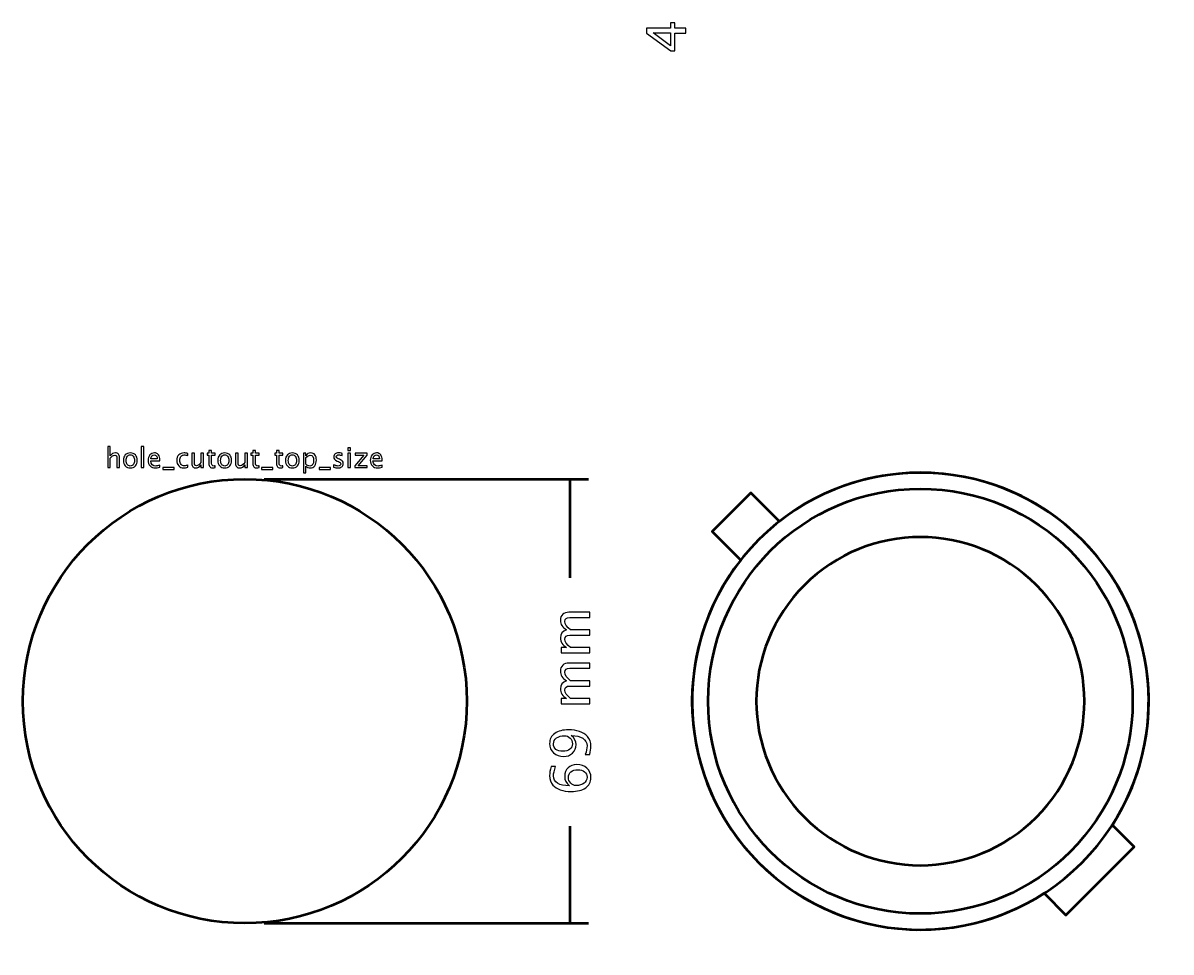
# Model space of a CAD drawing. Header units: centimetres. Extents: x -14.4 to 14.4, y -15.9 to 20.1.
# Drawn here: x -3.45 to 14.4, y -15.9 to -1.46 of the extents above; entities that cross this region are included whole.
import ezdxf

# ---------------------------------------------------------------- set-up
doc = ezdxf.new("R2010")
doc.units = ezdxf.units.CM
doc.header["$MEASUREMENT"] = 0
doc.layers.add('Layer 1', color=7, linetype='Continuous')

msp = doc.modelspace()

# ---------------------------------------------------------------- linework, layer by layer
at = {"layer": 'Layer 1', "lineweight": 53}
for centre, major_axis in [((0, -12), (0, 3.45)), ((10.5, -12), (0, 3.3))]:
    msp.add_ellipse(centre, major_axis=major_axis, ratio=1, dxfattribs=at)
at = {"layer": 'Layer 1'}
for points, knots in [([(6.85604, -1.62305), (6.85604, -1.62305), (6.68247, -1.62305), (6.68247, -1.62305), (6.68247, -1.62305), (6.68247, -1.62305), (6.68247, -1.89906), (6.68247, -1.89906), (6.68247, -1.89906), (6.68247, -1.89906), (6.62067, -1.89906), (6.62067, -1.89906), (6.62067, -1.89906), (6.62067, -1.89906), (6.2439, -1.62305), (6.2439, -1.62305), (6.2439, -1.62305), (6.2439, -1.62305), (6.2439, -1.54685), (6.2439, -1.54685), (6.2439, -1.54685), (6.2439, -1.54685), (6.61559, -1.54685), (6.61559, -1.54685), (6.61559, -1.54685), (6.61559, -1.54685), (6.61559, -1.46472), (6.61559, -1.46472), (6.61559, -1.46472), (6.61559, -1.46472), (6.68247, -1.46472), (6.68247, -1.46472), (6.68247, -1.46472), (6.68247, -1.46472), (6.68247, -1.54685), (6.68247, -1.54685), (6.68247, -1.54685), (6.68247, -1.54685), (6.85604, -1.54685), (6.85604, -1.54685), (6.85604, -1.54685), (6.85604, -1.54685), (6.85604, -1.62305), (6.85604, -1.62305)], [0, 0, 0, 0, 0.08333333, 0.08333333, 0.08333333, 0.08333333, 0.16666667, 0.16666667, 0.16666667, 0.16666667, 0.25, 0.25, 0.25, 0.25, 0.33333333, 0.33333333, 0.33333333, 0.33333333, 0.41666667, 0.41666667, 0.41666667, 0.41666667, 0.5, 0.5, 0.5, 0.5, 0.58333333, 0.58333333, 0.58333333, 0.58333333, 0.66666667, 0.66666667, 0.66666667, 0.66666667, 0.75, 0.75, 0.75, 0.75, 0.83333333, 0.83333333, 0.83333333, 0.83333333, 1, 1, 1, 1]), ([(6.61559, -1.81877), (6.61559, -1.81877), (6.61559, -1.61797), (6.61559, -1.61797), (6.61559, -1.61797), (6.61559, -1.61797), (6.34437, -1.61797), (6.34437, -1.61797), (6.34437, -1.61797), (6.34437, -1.61797), (6.61559, -1.81877), (6.61559, -1.81877)], [0, 0, 0, 0, 0.25, 0.25, 0.25, 0.25, 0.5, 0.5, 0.5, 0.5, 1, 1, 1, 1]), ([(-2.13322, -8.37235), (-2.13322, -8.37235), (-2.13322, -8.04596), (-2.13322, -8.04596), (-2.13322, -8.04596), (-2.13322, -8.04596), (-2.09258, -8.04596), (-2.09258, -8.04596), (-2.09258, -8.04596), (-2.09258, -8.04596), (-2.09258, -8.19039), (-2.09258, -8.19039), (-2.09258, -8.19039), (-2.07106, -8.15899), (-2.04467, -8.14333), (-2.01349, -8.14333), (-2.01349, -8.14333), (-1.99387, -8.14333), (-1.97828, -8.14947), (-1.96678, -8.16181), (-1.96678, -8.16181), (-1.95528, -8.17409), (-1.9495, -8.19067), (-1.9495, -8.21141), (-1.9495, -8.21141), (-1.9495, -8.21141), (-1.9495, -8.37235), (-1.9495, -8.37235), (-1.9495, -8.37235), (-1.9495, -8.37235), (-1.99013, -8.37235), (-1.99013, -8.37235), (-1.99013, -8.37235), (-1.99013, -8.37235), (-1.99013, -8.22468), (-1.99013, -8.22468), (-1.99013, -8.22468), (-1.99013, -8.20803), (-1.9926, -8.19617), (-1.99747, -8.18912), (-1.99747, -8.18912), (-2.00241, -8.18199), (-2.01053, -8.17846), (-2.02188, -8.17846), (-2.02188, -8.17846), (-2.04686, -8.17846), (-2.07043, -8.19476), (-2.09258, -8.22736), (-2.09258, -8.22736), (-2.09258, -8.22736), (-2.09258, -8.37235), (-2.09258, -8.37235), (-2.09258, -8.37235), (-2.09258, -8.37235), (-2.13322, -8.37235), (-2.13322, -8.37235)], [0, 0, 0, 0, 0.06666667, 0.06666667, 0.06666667, 0.06666667, 0.13333333, 0.13333333, 0.13333333, 0.13333333, 0.2, 0.2, 0.2, 0.2, 0.26666667, 0.26666667, 0.26666667, 0.26666667, 0.33333333, 0.33333333, 0.33333333, 0.33333333, 0.4, 0.4, 0.4, 0.4, 0.46666667, 0.46666667, 0.46666667, 0.46666667, 0.53333333, 0.53333333, 0.53333333, 0.53333333, 0.6, 0.6, 0.6, 0.6, 0.66666667, 0.66666667, 0.66666667, 0.66666667, 0.73333333, 0.73333333, 0.73333333, 0.73333333, 0.8, 0.8, 0.8, 0.8, 0.86666667, 0.86666667, 0.86666667, 0.86666667, 1, 1, 1, 1]), ([(-1.78115, -8.37743), (-1.8141, -8.37743), (-1.8402, -8.36692), (-1.85939, -8.34589), (-1.85939, -8.34589), (-1.87865, -8.32487), (-1.88825, -8.29629), (-1.88825, -8.26024), (-1.88825, -8.26024), (-1.88825, -8.22426), (-1.87865, -8.19575), (-1.85939, -8.1748), (-1.85939, -8.1748), (-1.8402, -8.15384), (-1.8141, -8.14333), (-1.78115, -8.14333), (-1.78115, -8.14333), (-1.7482, -8.14333), (-1.72209, -8.15384), (-1.7029, -8.1748), (-1.7029, -8.1748), (-1.68364, -8.19575), (-1.67405, -8.22426), (-1.67405, -8.26024), (-1.67405, -8.26024), (-1.67405, -8.29629), (-1.68364, -8.32487), (-1.7029, -8.34589), (-1.7029, -8.34589), (-1.72209, -8.36692), (-1.7482, -8.37743), (-1.78115, -8.37743)], [0, 0, 0, 0, 0.11111111, 0.11111111, 0.11111111, 0.11111111, 0.22222222, 0.22222222, 0.22222222, 0.22222222, 0.33333333, 0.33333333, 0.33333333, 0.33333333, 0.44444444, 0.44444444, 0.44444444, 0.44444444, 0.55555556, 0.55555556, 0.55555556, 0.55555556, 0.66666667, 0.66666667, 0.66666667, 0.66666667, 0.77777778, 0.77777778, 0.77777778, 0.77777778, 1, 1, 1, 1]), ([(-1.78122, -8.34695), (-1.76111, -8.34695), (-1.74545, -8.3394), (-1.7343, -8.32423), (-1.7343, -8.32423), (-1.72322, -8.30913), (-1.71765, -8.28775), (-1.71765, -8.26024), (-1.71765, -8.26024), (-1.71765, -8.23279), (-1.72322, -8.21148), (-1.7343, -8.19639), (-1.7343, -8.19639), (-1.74545, -8.18136), (-1.76111, -8.17381), (-1.78122, -8.17381), (-1.78122, -8.17381), (-1.8014, -8.17381), (-1.81706, -8.18136), (-1.82807, -8.19639), (-1.82807, -8.19639), (-1.83914, -8.21148), (-1.84465, -8.23279), (-1.84465, -8.26024), (-1.84465, -8.26024), (-1.84465, -8.28775), (-1.83914, -8.30913), (-1.82807, -8.32423), (-1.82807, -8.32423), (-1.81706, -8.3394), (-1.8014, -8.34695), (-1.78122, -8.34695)], [0, 0, 0, 0, 0.11111111, 0.11111111, 0.11111111, 0.11111111, 0.22222222, 0.22222222, 0.22222222, 0.22222222, 0.33333333, 0.33333333, 0.33333333, 0.33333333, 0.44444444, 0.44444444, 0.44444444, 0.44444444, 0.55555556, 0.55555556, 0.55555556, 0.55555556, 0.66666667, 0.66666667, 0.66666667, 0.66666667, 0.77777778, 0.77777778, 0.77777778, 0.77777778, 1, 1, 1, 1]), ([(-1.6104, -8.37235), (-1.6104, -8.37235), (-1.6104, -8.04596), (-1.6104, -8.04596), (-1.6104, -8.04596), (-1.6104, -8.04596), (-1.56976, -8.04596), (-1.56976, -8.04596), (-1.56976, -8.04596), (-1.56976, -8.04596), (-1.56976, -8.37235), (-1.56976, -8.37235), (-1.56976, -8.37235), (-1.56976, -8.37235), (-1.6104, -8.37235), (-1.6104, -8.37235)], [0, 0, 0, 0, 0.2, 0.2, 0.2, 0.2, 0.4, 0.4, 0.4, 0.4, 0.6, 0.6, 0.6, 0.6, 1, 1, 1, 1]), ([(-1.32338, -8.36515), (-1.35069, -8.37334), (-1.37404, -8.37743), (-1.39352, -8.37743), (-1.39352, -8.37743), (-1.42675, -8.37743), (-1.45377, -8.36642), (-1.47458, -8.34448), (-1.47458, -8.34448), (-1.4954, -8.32254), (-1.50584, -8.2941), (-1.50584, -8.25911), (-1.50584, -8.25911), (-1.50584, -8.22517), (-1.49667, -8.1973), (-1.47825, -8.1755), (-1.47825, -8.1755), (-1.45984, -8.15377), (-1.43627, -8.14291), (-1.40756, -8.14291), (-1.40756, -8.14291), (-1.38039, -8.14291), (-1.35937, -8.15257), (-1.34455, -8.1719), (-1.34455, -8.1719), (-1.32973, -8.19124), (-1.32233, -8.21861), (-1.32233, -8.2541), (-1.32233, -8.2541), (-1.32233, -8.2541), (-1.32254, -8.26652), (-1.32254, -8.26652), (-1.32254, -8.26652), (-1.32254, -8.26652), (-1.46435, -8.26652), (-1.46435, -8.26652), (-1.46435, -8.26652), (-1.45843, -8.32014), (-1.43225, -8.34695), (-1.3859, -8.34695), (-1.3859, -8.34695), (-1.36889, -8.34695), (-1.34808, -8.34215), (-1.32338, -8.33256), (-1.32338, -8.33256), (-1.32338, -8.33256), (-1.32338, -8.36515), (-1.32338, -8.36515)], [0, 0, 0, 0, 0.07692308, 0.07692308, 0.07692308, 0.07692308, 0.15384615, 0.15384615, 0.15384615, 0.15384615, 0.23076923, 0.23076923, 0.23076923, 0.23076923, 0.30769231, 0.30769231, 0.30769231, 0.30769231, 0.38461538, 0.38461538, 0.38461538, 0.38461538, 0.46153846, 0.46153846, 0.46153846, 0.46153846, 0.53846154, 0.53846154, 0.53846154, 0.53846154, 0.61538462, 0.61538462, 0.61538462, 0.61538462, 0.69230769, 0.69230769, 0.69230769, 0.69230769, 0.76923077, 0.76923077, 0.76923077, 0.76923077, 0.84615385, 0.84615385, 0.84615385, 0.84615385, 1, 1, 1, 1]), ([(-1.46224, -8.23604), (-1.46224, -8.23604), (-1.36318, -8.23604), (-1.36318, -8.23604), (-1.36318, -8.23604), (-1.36318, -8.19427), (-1.37877, -8.17338), (-1.40989, -8.17338), (-1.40989, -8.17338), (-1.44121, -8.17338), (-1.45864, -8.19427), (-1.46224, -8.23604)], [0, 0, 0, 0, 0.25, 0.25, 0.25, 0.25, 0.5, 0.5, 0.5, 0.5, 1, 1, 1, 1]), ([(-0.88473, -8.36558), (-0.91105, -8.37348), (-0.93377, -8.37743), (-0.95289, -8.37743), (-0.95289, -8.37743), (-0.98323, -8.37743), (-1.00835, -8.36621), (-1.02831, -8.34385), (-1.02831, -8.34385), (-1.04828, -8.32141), (-1.0583, -8.29312), (-1.0583, -8.25904), (-1.0583, -8.25904), (-1.0583, -8.22263), (-1.04842, -8.1942), (-1.02867, -8.17388), (-1.02867, -8.17388), (-1.00891, -8.15349), (-0.98132, -8.14333), (-0.94591, -8.14333), (-0.94591, -8.14333), (-0.92848, -8.14333), (-0.90886, -8.14573), (-0.88727, -8.15053), (-0.88727, -8.15053), (-0.88727, -8.15053), (-0.88727, -8.18481), (-0.88727, -8.18481), (-0.88727, -8.18481), (-0.91021, -8.17804), (-0.9289, -8.17465), (-0.9433, -8.17465), (-0.9433, -8.17465), (-0.96418, -8.17465), (-0.9809, -8.18249), (-0.99339, -8.19808), (-0.99339, -8.19808), (-1.00588, -8.21367), (-1.01216, -8.23449), (-1.01216, -8.26045), (-1.01216, -8.26045), (-1.01216, -8.28564), (-1.00567, -8.30596), (-0.99275, -8.32155), (-0.99275, -8.32155), (-0.97984, -8.33707), (-0.96298, -8.34483), (-0.94203, -8.34483), (-0.94203, -8.34483), (-0.92347, -8.34483), (-0.90442, -8.34004), (-0.88473, -8.33044), (-0.88473, -8.33044), (-0.88473, -8.33044), (-0.88473, -8.36558), (-0.88473, -8.36558)], [0, 0, 0, 0, 0.06666667, 0.06666667, 0.06666667, 0.06666667, 0.13333333, 0.13333333, 0.13333333, 0.13333333, 0.2, 0.2, 0.2, 0.2, 0.26666667, 0.26666667, 0.26666667, 0.26666667, 0.33333333, 0.33333333, 0.33333333, 0.33333333, 0.4, 0.4, 0.4, 0.4, 0.46666667, 0.46666667, 0.46666667, 0.46666667, 0.53333333, 0.53333333, 0.53333333, 0.53333333, 0.6, 0.6, 0.6, 0.6, 0.66666667, 0.66666667, 0.66666667, 0.66666667, 0.73333333, 0.73333333, 0.73333333, 0.73333333, 0.8, 0.8, 0.8, 0.8, 0.86666667, 0.86666667, 0.86666667, 0.86666667, 1, 1, 1, 1]), ([(-0.68315, -8.37235), (-0.68315, -8.37235), (-0.68315, -8.33016), (-0.68315, -8.33016), (-0.68315, -8.33016), (-0.70482, -8.3617), (-0.73113, -8.37743), (-0.76204, -8.37743), (-0.76204, -8.37743), (-0.78165, -8.37743), (-0.79724, -8.37129), (-0.80881, -8.35894), (-0.80881, -8.35894), (-0.82045, -8.3466), (-0.82624, -8.33002), (-0.82624, -8.30906), (-0.82624, -8.30906), (-0.82624, -8.30906), (-0.82624, -8.14799), (-0.82624, -8.14799), (-0.82624, -8.14799), (-0.82624, -8.14799), (-0.7856, -8.14799), (-0.7856, -8.14799), (-0.7856, -8.14799), (-0.7856, -8.14799), (-0.7856, -8.2958), (-0.7856, -8.2958), (-0.7856, -8.2958), (-0.7856, -8.31266), (-0.78313, -8.32458), (-0.77826, -8.33164), (-0.77826, -8.33164), (-0.77332, -8.33877), (-0.76514, -8.34229), (-0.75364, -8.34229), (-0.75364, -8.34229), (-0.7288, -8.34229), (-0.70524, -8.326), (-0.68315, -8.29333), (-0.68315, -8.29333), (-0.68315, -8.29333), (-0.68315, -8.14799), (-0.68315, -8.14799), (-0.68315, -8.14799), (-0.68315, -8.14799), (-0.64252, -8.14799), (-0.64252, -8.14799), (-0.64252, -8.14799), (-0.64252, -8.14799), (-0.64252, -8.37235), (-0.64252, -8.37235), (-0.64252, -8.37235), (-0.64252, -8.37235), (-0.68315, -8.37235), (-0.68315, -8.37235)], [0, 0, 0, 0, 0.06666667, 0.06666667, 0.06666667, 0.06666667, 0.13333333, 0.13333333, 0.13333333, 0.13333333, 0.2, 0.2, 0.2, 0.2, 0.26666667, 0.26666667, 0.26666667, 0.26666667, 0.33333333, 0.33333333, 0.33333333, 0.33333333, 0.4, 0.4, 0.4, 0.4, 0.46666667, 0.46666667, 0.46666667, 0.46666667, 0.53333333, 0.53333333, 0.53333333, 0.53333333, 0.6, 0.6, 0.6, 0.6, 0.66666667, 0.66666667, 0.66666667, 0.66666667, 0.73333333, 0.73333333, 0.73333333, 0.73333333, 0.8, 0.8, 0.8, 0.8, 0.86666667, 0.86666667, 0.86666667, 0.86666667, 1, 1, 1, 1]), ([(-0.46062, -8.37228), (-0.47318, -8.37574), (-0.48412, -8.37743), (-0.49336, -8.37743), (-0.49336, -8.37743), (-0.5141, -8.37743), (-0.53026, -8.3715), (-0.54183, -8.35965), (-0.54183, -8.35965), (-0.55347, -8.3478), (-0.55926, -8.33136), (-0.55926, -8.31026), (-0.55926, -8.31026), (-0.55926, -8.31026), (-0.55926, -8.17846), (-0.55926, -8.17846), (-0.55926, -8.17846), (-0.55926, -8.17846), (-0.58734, -8.17846), (-0.58734, -8.17846), (-0.58734, -8.17846), (-0.58734, -8.17846), (-0.58734, -8.14799), (-0.58734, -8.14799), (-0.58734, -8.14799), (-0.58734, -8.14799), (-0.55926, -8.14799), (-0.55926, -8.14799), (-0.55926, -8.14799), (-0.55926, -8.14799), (-0.55926, -8.10742), (-0.55926, -8.10742), (-0.55926, -8.10742), (-0.55926, -8.10742), (-0.51862, -8.10354), (-0.51862, -8.10354), (-0.51862, -8.10354), (-0.51862, -8.10354), (-0.51862, -8.14799), (-0.51862, -8.14799), (-0.51862, -8.14799), (-0.51862, -8.14799), (-0.45977, -8.14799), (-0.45977, -8.14799), (-0.45977, -8.14799), (-0.45977, -8.14799), (-0.45977, -8.17846), (-0.45977, -8.17846), (-0.45977, -8.17846), (-0.45977, -8.17846), (-0.51862, -8.17846), (-0.51862, -8.17846), (-0.51862, -8.17846), (-0.51862, -8.17846), (-0.51862, -8.30292), (-0.51862, -8.30292), (-0.51862, -8.30292), (-0.51862, -8.33227), (-0.50585, -8.34695), (-0.48038, -8.34695), (-0.48038, -8.34695), (-0.47494, -8.34695), (-0.46838, -8.34603), (-0.46062, -8.34427), (-0.46062, -8.34427), (-0.46062, -8.34427), (-0.46062, -8.37228), (-0.46062, -8.37228)], [0, 0, 0, 0, 0.05555556, 0.05555556, 0.05555556, 0.05555556, 0.11111111, 0.11111111, 0.11111111, 0.11111111, 0.16666667, 0.16666667, 0.16666667, 0.16666667, 0.22222222, 0.22222222, 0.22222222, 0.22222222, 0.27777778, 0.27777778, 0.27777778, 0.27777778, 0.33333333, 0.33333333, 0.33333333, 0.33333333, 0.38888889, 0.38888889, 0.38888889, 0.38888889, 0.44444444, 0.44444444, 0.44444444, 0.44444444, 0.5, 0.5, 0.5, 0.5, 0.55555556, 0.55555556, 0.55555556, 0.55555556, 0.61111111, 0.61111111, 0.61111111, 0.61111111, 0.66666667, 0.66666667, 0.66666667, 0.66666667, 0.72222222, 0.72222222, 0.72222222, 0.72222222, 0.77777778, 0.77777778, 0.77777778, 0.77777778, 0.83333333, 0.83333333, 0.83333333, 0.83333333, 0.88888889, 0.88888889, 0.88888889, 0.88888889, 1, 1, 1, 1]), ([(-0.3133, -8.37743), (-0.34625, -8.37743), (-0.37235, -8.36692), (-0.39154, -8.34589), (-0.39154, -8.34589), (-0.4108, -8.32487), (-0.4204, -8.29629), (-0.4204, -8.26024), (-0.4204, -8.26024), (-0.4204, -8.22426), (-0.4108, -8.19575), (-0.39154, -8.1748), (-0.39154, -8.1748), (-0.37235, -8.15384), (-0.34625, -8.14333), (-0.3133, -8.14333), (-0.3133, -8.14333), (-0.28035, -8.14333), (-0.25424, -8.15384), (-0.23505, -8.1748), (-0.23505, -8.1748), (-0.21579, -8.19575), (-0.2062, -8.22426), (-0.2062, -8.26024), (-0.2062, -8.26024), (-0.2062, -8.29629), (-0.21579, -8.32487), (-0.23505, -8.34589), (-0.23505, -8.34589), (-0.25424, -8.36692), (-0.28035, -8.37743), (-0.3133, -8.37743)], [0, 0, 0, 0, 0.11111111, 0.11111111, 0.11111111, 0.11111111, 0.22222222, 0.22222222, 0.22222222, 0.22222222, 0.33333333, 0.33333333, 0.33333333, 0.33333333, 0.44444444, 0.44444444, 0.44444444, 0.44444444, 0.55555556, 0.55555556, 0.55555556, 0.55555556, 0.66666667, 0.66666667, 0.66666667, 0.66666667, 0.77777778, 0.77777778, 0.77777778, 0.77777778, 1, 1, 1, 1]), ([(-0.31337, -8.34695), (-0.29326, -8.34695), (-0.2776, -8.3394), (-0.26645, -8.32423), (-0.26645, -8.32423), (-0.25537, -8.30913), (-0.2498, -8.28775), (-0.2498, -8.26024), (-0.2498, -8.26024), (-0.2498, -8.23279), (-0.25537, -8.21148), (-0.26645, -8.19639), (-0.26645, -8.19639), (-0.2776, -8.18136), (-0.29326, -8.17381), (-0.31337, -8.17381), (-0.31337, -8.17381), (-0.33355, -8.17381), (-0.34921, -8.18136), (-0.36022, -8.19639), (-0.36022, -8.19639), (-0.37129, -8.21148), (-0.3768, -8.23279), (-0.3768, -8.26024), (-0.3768, -8.26024), (-0.3768, -8.28775), (-0.37129, -8.30913), (-0.36022, -8.32423), (-0.36022, -8.32423), (-0.34921, -8.3394), (-0.33355, -8.34695), (-0.31337, -8.34695)], [0, 0, 0, 0, 0.11111111, 0.11111111, 0.11111111, 0.11111111, 0.22222222, 0.22222222, 0.22222222, 0.22222222, 0.33333333, 0.33333333, 0.33333333, 0.33333333, 0.44444444, 0.44444444, 0.44444444, 0.44444444, 0.55555556, 0.55555556, 0.55555556, 0.55555556, 0.66666667, 0.66666667, 0.66666667, 0.66666667, 0.77777778, 0.77777778, 0.77777778, 0.77777778, 1, 1, 1, 1]), ([(-0.002, -8.37235), (-0.002, -8.37235), (-0.002, -8.33016), (-0.002, -8.33016), (-0.002, -8.33016), (-0.02367, -8.3617), (-0.04998, -8.37743), (-0.08089, -8.37743), (-0.08089, -8.37743), (-0.1005, -8.37743), (-0.11609, -8.37129), (-0.12766, -8.35894), (-0.12766, -8.35894), (-0.1393, -8.3466), (-0.14509, -8.33002), (-0.14509, -8.30906), (-0.14509, -8.30906), (-0.14509, -8.30906), (-0.14509, -8.14799), (-0.14509, -8.14799), (-0.14509, -8.14799), (-0.14509, -8.14799), (-0.10445, -8.14799), (-0.10445, -8.14799), (-0.10445, -8.14799), (-0.10445, -8.14799), (-0.10445, -8.2958), (-0.10445, -8.2958), (-0.10445, -8.2958), (-0.10445, -8.31266), (-0.10198, -8.32458), (-0.09711, -8.33164), (-0.09711, -8.33164), (-0.09217, -8.33877), (-0.08399, -8.34229), (-0.07249, -8.34229), (-0.07249, -8.34229), (-0.04765, -8.34229), (-0.02409, -8.326), (-0.002, -8.29333), (-0.002, -8.29333), (-0.002, -8.29333), (-0.002, -8.14799), (-0.002, -8.14799), (-0.002, -8.14799), (-0.002, -8.14799), (0.03863, -8.14799), (0.03863, -8.14799), (0.03863, -8.14799), (0.03863, -8.14799), (0.03863, -8.37235), (0.03863, -8.37235), (0.03863, -8.37235), (0.03863, -8.37235), (-0.002, -8.37235), (-0.002, -8.37235)], [0, 0, 0, 0, 0.06666667, 0.06666667, 0.06666667, 0.06666667, 0.13333333, 0.13333333, 0.13333333, 0.13333333, 0.2, 0.2, 0.2, 0.2, 0.26666667, 0.26666667, 0.26666667, 0.26666667, 0.33333333, 0.33333333, 0.33333333, 0.33333333, 0.4, 0.4, 0.4, 0.4, 0.46666667, 0.46666667, 0.46666667, 0.46666667, 0.53333333, 0.53333333, 0.53333333, 0.53333333, 0.6, 0.6, 0.6, 0.6, 0.66666667, 0.66666667, 0.66666667, 0.66666667, 0.73333333, 0.73333333, 0.73333333, 0.73333333, 0.8, 0.8, 0.8, 0.8, 0.86666667, 0.86666667, 0.86666667, 0.86666667, 1, 1, 1, 1]), ([(0.22053, -8.37228), (0.20797, -8.37574), (0.19703, -8.37743), (0.18779, -8.37743), (0.18779, -8.37743), (0.16705, -8.37743), (0.15089, -8.3715), (0.13932, -8.35965), (0.13932, -8.35965), (0.12768, -8.3478), (0.12189, -8.33136), (0.12189, -8.31026), (0.12189, -8.31026), (0.12189, -8.31026), (0.12189, -8.17846), (0.12189, -8.17846), (0.12189, -8.17846), (0.12189, -8.17846), (0.09381, -8.17846), (0.09381, -8.17846), (0.09381, -8.17846), (0.09381, -8.17846), (0.09381, -8.14799), (0.09381, -8.14799), (0.09381, -8.14799), (0.09381, -8.14799), (0.12189, -8.14799), (0.12189, -8.14799), (0.12189, -8.14799), (0.12189, -8.14799), (0.12189, -8.10742), (0.12189, -8.10742), (0.12189, -8.10742), (0.12189, -8.10742), (0.16253, -8.10354), (0.16253, -8.10354), (0.16253, -8.10354), (0.16253, -8.10354), (0.16253, -8.14799), (0.16253, -8.14799), (0.16253, -8.14799), (0.16253, -8.14799), (0.22138, -8.14799), (0.22138, -8.14799), (0.22138, -8.14799), (0.22138, -8.14799), (0.22138, -8.17846), (0.22138, -8.17846), (0.22138, -8.17846), (0.22138, -8.17846), (0.16253, -8.17846), (0.16253, -8.17846), (0.16253, -8.17846), (0.16253, -8.17846), (0.16253, -8.30292), (0.16253, -8.30292), (0.16253, -8.30292), (0.16253, -8.33227), (0.1753, -8.34695), (0.20077, -8.34695), (0.20077, -8.34695), (0.20621, -8.34695), (0.21277, -8.34603), (0.22053, -8.34427), (0.22053, -8.34427), (0.22053, -8.34427), (0.22053, -8.37228), (0.22053, -8.37228)], [0, 0, 0, 0, 0.05555556, 0.05555556, 0.05555556, 0.05555556, 0.11111111, 0.11111111, 0.11111111, 0.11111111, 0.16666667, 0.16666667, 0.16666667, 0.16666667, 0.22222222, 0.22222222, 0.22222222, 0.22222222, 0.27777778, 0.27777778, 0.27777778, 0.27777778, 0.33333333, 0.33333333, 0.33333333, 0.33333333, 0.38888889, 0.38888889, 0.38888889, 0.38888889, 0.44444444, 0.44444444, 0.44444444, 0.44444444, 0.5, 0.5, 0.5, 0.5, 0.55555556, 0.55555556, 0.55555556, 0.55555556, 0.61111111, 0.61111111, 0.61111111, 0.61111111, 0.66666667, 0.66666667, 0.66666667, 0.66666667, 0.72222222, 0.72222222, 0.72222222, 0.72222222, 0.77777778, 0.77777778, 0.77777778, 0.77777778, 0.83333333, 0.83333333, 0.83333333, 0.83333333, 0.88888889, 0.88888889, 0.88888889, 0.88888889, 1, 1, 1, 1]), ([(0.59053, -8.37228), (0.57797, -8.37574), (0.56703, -8.37743), (0.55779, -8.37743), (0.55779, -8.37743), (0.53705, -8.37743), (0.52089, -8.3715), (0.50932, -8.35965), (0.50932, -8.35965), (0.49768, -8.3478), (0.49189, -8.33136), (0.49189, -8.31026), (0.49189, -8.31026), (0.49189, -8.31026), (0.49189, -8.17846), (0.49189, -8.17846), (0.49189, -8.17846), (0.49189, -8.17846), (0.46381, -8.17846), (0.46381, -8.17846), (0.46381, -8.17846), (0.46381, -8.17846), (0.46381, -8.14799), (0.46381, -8.14799), (0.46381, -8.14799), (0.46381, -8.14799), (0.49189, -8.14799), (0.49189, -8.14799), (0.49189, -8.14799), (0.49189, -8.14799), (0.49189, -8.10742), (0.49189, -8.10742), (0.49189, -8.10742), (0.49189, -8.10742), (0.53253, -8.10354), (0.53253, -8.10354), (0.53253, -8.10354), (0.53253, -8.10354), (0.53253, -8.14799), (0.53253, -8.14799), (0.53253, -8.14799), (0.53253, -8.14799), (0.59138, -8.14799), (0.59138, -8.14799), (0.59138, -8.14799), (0.59138, -8.14799), (0.59138, -8.17846), (0.59138, -8.17846), (0.59138, -8.17846), (0.59138, -8.17846), (0.53253, -8.17846), (0.53253, -8.17846), (0.53253, -8.17846), (0.53253, -8.17846), (0.53253, -8.30292), (0.53253, -8.30292), (0.53253, -8.30292), (0.53253, -8.33227), (0.5453, -8.34695), (0.57077, -8.34695), (0.57077, -8.34695), (0.57621, -8.34695), (0.58277, -8.34603), (0.59053, -8.34427), (0.59053, -8.34427), (0.59053, -8.34427), (0.59053, -8.37228), (0.59053, -8.37228)], [0, 0, 0, 0, 0.05555556, 0.05555556, 0.05555556, 0.05555556, 0.11111111, 0.11111111, 0.11111111, 0.11111111, 0.16666667, 0.16666667, 0.16666667, 0.16666667, 0.22222222, 0.22222222, 0.22222222, 0.22222222, 0.27777778, 0.27777778, 0.27777778, 0.27777778, 0.33333333, 0.33333333, 0.33333333, 0.33333333, 0.38888889, 0.38888889, 0.38888889, 0.38888889, 0.44444444, 0.44444444, 0.44444444, 0.44444444, 0.5, 0.5, 0.5, 0.5, 0.55555556, 0.55555556, 0.55555556, 0.55555556, 0.61111111, 0.61111111, 0.61111111, 0.61111111, 0.66666667, 0.66666667, 0.66666667, 0.66666667, 0.72222222, 0.72222222, 0.72222222, 0.72222222, 0.77777778, 0.77777778, 0.77777778, 0.77777778, 0.83333333, 0.83333333, 0.83333333, 0.83333333, 0.88888889, 0.88888889, 0.88888889, 0.88888889, 1, 1, 1, 1]), ([(0.73785, -8.37743), (0.7049, -8.37743), (0.6788, -8.36692), (0.65961, -8.34589), (0.65961, -8.34589), (0.64035, -8.32487), (0.63075, -8.29629), (0.63075, -8.26024), (0.63075, -8.26024), (0.63075, -8.22426), (0.64035, -8.19575), (0.65961, -8.1748), (0.65961, -8.1748), (0.6788, -8.15384), (0.7049, -8.14333), (0.73785, -8.14333), (0.73785, -8.14333), (0.7708, -8.14333), (0.79691, -8.15384), (0.8161, -8.1748), (0.8161, -8.1748), (0.83536, -8.19575), (0.84495, -8.22426), (0.84495, -8.26024), (0.84495, -8.26024), (0.84495, -8.29629), (0.83536, -8.32487), (0.8161, -8.34589), (0.8161, -8.34589), (0.79691, -8.36692), (0.7708, -8.37743), (0.73785, -8.37743)], [0, 0, 0, 0, 0.11111111, 0.11111111, 0.11111111, 0.11111111, 0.22222222, 0.22222222, 0.22222222, 0.22222222, 0.33333333, 0.33333333, 0.33333333, 0.33333333, 0.44444444, 0.44444444, 0.44444444, 0.44444444, 0.55555556, 0.55555556, 0.55555556, 0.55555556, 0.66666667, 0.66666667, 0.66666667, 0.66666667, 0.77777778, 0.77777778, 0.77777778, 0.77777778, 1, 1, 1, 1]), ([(0.73778, -8.34695), (0.75789, -8.34695), (0.77355, -8.3394), (0.7847, -8.32423), (0.7847, -8.32423), (0.79578, -8.30913), (0.80135, -8.28775), (0.80135, -8.26024), (0.80135, -8.26024), (0.80135, -8.23279), (0.79578, -8.21148), (0.7847, -8.19639), (0.7847, -8.19639), (0.77355, -8.18136), (0.75789, -8.17381), (0.73778, -8.17381), (0.73778, -8.17381), (0.7176, -8.17381), (0.70194, -8.18136), (0.69093, -8.19639), (0.69093, -8.19639), (0.67986, -8.21148), (0.67435, -8.23279), (0.67435, -8.26024), (0.67435, -8.26024), (0.67435, -8.28775), (0.67986, -8.30913), (0.69093, -8.32423), (0.69093, -8.32423), (0.70194, -8.3394), (0.7176, -8.34695), (0.73778, -8.34695)], [0, 0, 0, 0, 0.11111111, 0.11111111, 0.11111111, 0.11111111, 0.22222222, 0.22222222, 0.22222222, 0.22222222, 0.33333333, 0.33333333, 0.33333333, 0.33333333, 0.44444444, 0.44444444, 0.44444444, 0.44444444, 0.55555556, 0.55555556, 0.55555556, 0.55555556, 0.66666667, 0.66666667, 0.66666667, 0.66666667, 0.77777778, 0.77777778, 0.77777778, 0.77777778, 1, 1, 1, 1]), ([(0.9086, -8.45405), (0.9086, -8.45405), (0.9086, -8.14799), (0.9086, -8.14799), (0.9086, -8.14799), (0.9086, -8.14799), (0.94924, -8.14799), (0.94924, -8.14799), (0.94924, -8.14799), (0.94924, -8.14799), (0.94924, -8.19039), (0.94924, -8.19039), (0.94924, -8.19039), (0.96589, -8.15899), (0.99094, -8.14333), (1.02431, -8.14333), (1.02431, -8.14333), (1.05133, -8.14333), (1.07257, -8.15314), (1.08809, -8.17282), (1.08809, -8.17282), (1.10361, -8.19251), (1.11137, -8.21939), (1.11137, -8.25346), (1.11137, -8.25346), (1.11137, -8.29058), (1.10256, -8.32056), (1.08499, -8.34328), (1.08499, -8.34328), (1.06742, -8.36607), (1.04428, -8.37743), (1.01563, -8.37743), (1.01563, -8.37743), (0.98903, -8.37743), (0.96688, -8.36727), (0.94924, -8.34688), (0.94924, -8.34688), (0.94924, -8.34688), (0.94924, -8.45405), (0.94924, -8.45405), (0.94924, -8.45405), (0.94924, -8.45405), (0.9086, -8.45405), (0.9086, -8.45405)], [0, 0, 0, 0, 0.08333333, 0.08333333, 0.08333333, 0.08333333, 0.16666667, 0.16666667, 0.16666667, 0.16666667, 0.25, 0.25, 0.25, 0.25, 0.33333333, 0.33333333, 0.33333333, 0.33333333, 0.41666667, 0.41666667, 0.41666667, 0.41666667, 0.5, 0.5, 0.5, 0.5, 0.58333333, 0.58333333, 0.58333333, 0.58333333, 0.66666667, 0.66666667, 0.66666667, 0.66666667, 0.75, 0.75, 0.75, 0.75, 0.83333333, 0.83333333, 0.83333333, 0.83333333, 1, 1, 1, 1]), ([(0.94924, -8.31887), (0.97019, -8.33757), (0.99016, -8.34695), (1.00914, -8.34695), (1.00914, -8.34695), (1.02784, -8.34695), (1.0423, -8.33912), (1.05246, -8.32353), (1.05246, -8.32353), (1.06269, -8.30793), (1.06777, -8.28599), (1.06777, -8.25763), (1.06777, -8.25763), (1.06777, -8.20513), (1.05042, -8.17889), (1.0157, -8.17889), (1.0157, -8.17889), (0.99298, -8.17889), (0.97083, -8.19116), (0.94924, -8.21579), (0.94924, -8.21579), (0.94924, -8.21579), (0.94924, -8.31887), (0.94924, -8.31887)], [0, 0, 0, 0, 0.14285714, 0.14285714, 0.14285714, 0.14285714, 0.28571429, 0.28571429, 0.28571429, 0.28571429, 0.42857143, 0.42857143, 0.42857143, 0.42857143, 0.57142857, 0.57142857, 0.57142857, 0.57142857, 0.71428571, 0.71428571, 0.71428571, 0.71428571, 1, 1, 1, 1]), ([(1.37865, -8.36431), (1.37865, -8.36431), (1.37865, -8.32705), (1.37865, -8.32705), (1.37865, -8.32705), (1.40525, -8.34032), (1.42832, -8.34695), (1.448, -8.34695), (1.448, -8.34695), (1.45971, -8.34695), (1.46945, -8.34378), (1.47714, -8.33743), (1.47714, -8.33743), (1.48483, -8.33115), (1.48871, -8.32324), (1.48871, -8.31372), (1.48871, -8.31372), (1.48871, -8.29982), (1.47792, -8.28832), (1.45633, -8.27922), (1.45633, -8.27922), (1.45633, -8.27922), (1.43255, -8.26913), (1.43255, -8.26913), (1.43255, -8.26913), (1.39748, -8.25459), (1.37992, -8.23357), (1.37992, -8.20626), (1.37992, -8.20626), (1.37992, -8.18672), (1.38683, -8.17134), (1.40066, -8.16012), (1.40066, -8.16012), (1.41449, -8.1489), (1.43347, -8.14333), (1.45753, -8.14333), (1.45753, -8.14333), (1.47002, -8.14333), (1.48554, -8.14502), (1.50395, -8.14848), (1.50395, -8.14848), (1.50395, -8.14848), (1.51242, -8.1501), (1.51242, -8.1501), (1.51242, -8.1501), (1.51242, -8.1501), (1.51242, -8.18397), (1.51242, -8.18397), (1.51242, -8.18397), (1.48977, -8.17719), (1.47171, -8.17381), (1.45823, -8.17381), (1.45823, -8.17381), (1.44638, -8.17381), (1.437, -8.17642), (1.42987, -8.18157), (1.42987, -8.18157), (1.42281, -8.18672), (1.41929, -8.19363), (1.41929, -8.20231), (1.41929, -8.20231), (1.41929, -8.21452), (1.42916, -8.22489), (1.44899, -8.23329), (1.44899, -8.23329), (1.44899, -8.23329), (1.46853, -8.24154), (1.46853, -8.24154), (1.46853, -8.24154), (1.49069, -8.25085), (1.50635, -8.26073), (1.51552, -8.2711), (1.51552, -8.2711), (1.52477, -8.28148), (1.52935, -8.29446), (1.52935, -8.30998), (1.52935, -8.30998), (1.52935, -8.32966), (1.52159, -8.34582), (1.506, -8.35845), (1.506, -8.35845), (1.49048, -8.37108), (1.47058, -8.37743), (1.44638, -8.37743), (1.44638, -8.37743), (1.42775, -8.37743), (1.40525, -8.37306), (1.37865, -8.36431)], [0, 0, 0, 0, 0.04347826, 0.04347826, 0.04347826, 0.04347826, 0.08695652, 0.08695652, 0.08695652, 0.08695652, 0.13043478, 0.13043478, 0.13043478, 0.13043478, 0.17391304, 0.17391304, 0.17391304, 0.17391304, 0.2173913, 0.2173913, 0.2173913, 0.2173913, 0.26086957, 0.26086957, 0.26086957, 0.26086957, 0.30434783, 0.30434783, 0.30434783, 0.30434783, 0.34782609, 0.34782609, 0.34782609, 0.34782609, 0.39130435, 0.39130435, 0.39130435, 0.39130435, 0.43478261, 0.43478261, 0.43478261, 0.43478261, 0.47826087, 0.47826087, 0.47826087, 0.47826087, 0.52173913, 0.52173913, 0.52173913, 0.52173913, 0.56521739, 0.56521739, 0.56521739, 0.56521739, 0.60869565, 0.60869565, 0.60869565, 0.60869565, 0.65217391, 0.65217391, 0.65217391, 0.65217391, 0.69565217, 0.69565217, 0.69565217, 0.69565217, 0.73913043, 0.73913043, 0.73913043, 0.73913043, 0.7826087, 0.7826087, 0.7826087, 0.7826087, 0.82608696, 0.82608696, 0.82608696, 0.82608696, 0.86956522, 0.86956522, 0.86956522, 0.86956522, 0.91304348, 0.91304348, 0.91304348, 0.91304348, 1, 1, 1, 1]), ([(1.60252, -8.10692), (1.60252, -8.10692), (1.60252, -8.06628), (1.60252, -8.06628), (1.60252, -8.06628), (1.60252, -8.06628), (1.64316, -8.06628), (1.64316, -8.06628), (1.64316, -8.06628), (1.64316, -8.06628), (1.64316, -8.10692), (1.64316, -8.10692), (1.64316, -8.10692), (1.64316, -8.10692), (1.60252, -8.10692), (1.60252, -8.10692)], [0, 0, 0, 0, 0.2, 0.2, 0.2, 0.2, 0.4, 0.4, 0.4, 0.4, 0.6, 0.6, 0.6, 0.6, 1, 1, 1, 1]), ([(1.60252, -8.37235), (1.60252, -8.37235), (1.60252, -8.14799), (1.60252, -8.14799), (1.60252, -8.14799), (1.60252, -8.14799), (1.64316, -8.14799), (1.64316, -8.14799), (1.64316, -8.14799), (1.64316, -8.14799), (1.64316, -8.37235), (1.64316, -8.37235), (1.64316, -8.37235), (1.64316, -8.37235), (1.60252, -8.37235), (1.60252, -8.37235)], [0, 0, 0, 0, 0.2, 0.2, 0.2, 0.2, 0.4, 0.4, 0.4, 0.4, 0.6, 0.6, 0.6, 0.6, 1, 1, 1, 1]), ([(1.70962, -8.37235), (1.70962, -8.37235), (1.70962, -8.34187), (1.70962, -8.34187), (1.70962, -8.34187), (1.70962, -8.34187), (1.84882, -8.17846), (1.84882, -8.17846), (1.84882, -8.17846), (1.84882, -8.17846), (1.71604, -8.17846), (1.71604, -8.17846), (1.71604, -8.17846), (1.71604, -8.17846), (1.71604, -8.14799), (1.71604, -8.14799), (1.71604, -8.14799), (1.71604, -8.14799), (1.89885, -8.14799), (1.89885, -8.14799), (1.89885, -8.14799), (1.89885, -8.14799), (1.89885, -8.17846), (1.89885, -8.17846), (1.89885, -8.17846), (1.89885, -8.17846), (1.75964, -8.34187), (1.75964, -8.34187), (1.75964, -8.34187), (1.75964, -8.34187), (1.90139, -8.34187), (1.90139, -8.34187), (1.90139, -8.34187), (1.90139, -8.34187), (1.90139, -8.37235), (1.90139, -8.37235), (1.90139, -8.37235), (1.90139, -8.37235), (1.70962, -8.37235), (1.70962, -8.37235)], [0, 0, 0, 0, 0.09090909, 0.09090909, 0.09090909, 0.09090909, 0.18181818, 0.18181818, 0.18181818, 0.18181818, 0.27272727, 0.27272727, 0.27272727, 0.27272727, 0.36363636, 0.36363636, 0.36363636, 0.36363636, 0.45454545, 0.45454545, 0.45454545, 0.45454545, 0.54545455, 0.54545455, 0.54545455, 0.54545455, 0.63636364, 0.63636364, 0.63636364, 0.63636364, 0.72727273, 0.72727273, 0.72727273, 0.72727273, 0.81818182, 0.81818182, 0.81818182, 0.81818182, 1, 1, 1, 1]), ([(2.13218, -8.36515), (2.10487, -8.37334), (2.08152, -8.37743), (2.06204, -8.37743), (2.06204, -8.37743), (2.02881, -8.37743), (2.00179, -8.36642), (1.98098, -8.34448), (1.98098, -8.34448), (1.96016, -8.32254), (1.94972, -8.2941), (1.94972, -8.25911), (1.94972, -8.25911), (1.94972, -8.22517), (1.95889, -8.1973), (1.97731, -8.1755), (1.97731, -8.1755), (1.99572, -8.15377), (2.01929, -8.14291), (2.048, -8.14291), (2.048, -8.14291), (2.07517, -8.14291), (2.09619, -8.15257), (2.11101, -8.1719), (2.11101, -8.1719), (2.12583, -8.19124), (2.13323, -8.21861), (2.13323, -8.2541), (2.13323, -8.2541), (2.13323, -8.2541), (2.13302, -8.26652), (2.13302, -8.26652), (2.13302, -8.26652), (2.13302, -8.26652), (1.99121, -8.26652), (1.99121, -8.26652), (1.99121, -8.26652), (1.99713, -8.32014), (2.02331, -8.34695), (2.06966, -8.34695), (2.06966, -8.34695), (2.08667, -8.34695), (2.10748, -8.34215), (2.13218, -8.33256), (2.13218, -8.33256), (2.13218, -8.33256), (2.13218, -8.36515), (2.13218, -8.36515)], [0, 0, 0, 0, 0.07692308, 0.07692308, 0.07692308, 0.07692308, 0.15384615, 0.15384615, 0.15384615, 0.15384615, 0.23076923, 0.23076923, 0.23076923, 0.23076923, 0.30769231, 0.30769231, 0.30769231, 0.30769231, 0.38461538, 0.38461538, 0.38461538, 0.38461538, 0.46153846, 0.46153846, 0.46153846, 0.46153846, 0.53846154, 0.53846154, 0.53846154, 0.53846154, 0.61538462, 0.61538462, 0.61538462, 0.61538462, 0.69230769, 0.69230769, 0.69230769, 0.69230769, 0.76923077, 0.76923077, 0.76923077, 0.76923077, 0.84615385, 0.84615385, 0.84615385, 0.84615385, 1, 1, 1, 1]), ([(1.99332, -8.23604), (1.99332, -8.23604), (2.09238, -8.23604), (2.09238, -8.23604), (2.09238, -8.23604), (2.09238, -8.19427), (2.07679, -8.17338), (2.04567, -8.17338), (2.04567, -8.17338), (2.01435, -8.17338), (1.99692, -8.19427), (1.99332, -8.23604)], [0, 0, 0, 0, 0.25, 0.25, 0.25, 0.25, 0.5, 0.5, 0.5, 0.5, 1, 1, 1, 1]), ([(-1.27505, -8.40283), (-1.27505, -8.40283), (-1.27505, -8.37235), (-1.27505, -8.37235), (-1.27505, -8.37235), (-1.27505, -8.37235), (-1.09894, -8.37235), (-1.09894, -8.37235), (-1.09894, -8.37235), (-1.09894, -8.37235), (-1.09894, -8.40283), (-1.09894, -8.40283), (-1.09894, -8.40283), (-1.09894, -8.40283), (-1.27505, -8.40283), (-1.27505, -8.40283)], [0, 0, 0, 0, 0.2, 0.2, 0.2, 0.2, 0.4, 0.4, 0.4, 0.4, 0.6, 0.6, 0.6, 0.6, 1, 1, 1, 1]), ([(0.25567, -8.40283), (0.25567, -8.40283), (0.25567, -8.37235), (0.25567, -8.37235), (0.25567, -8.37235), (0.25567, -8.37235), (0.43178, -8.37235), (0.43178, -8.37235), (0.43178, -8.37235), (0.43178, -8.37235), (0.43178, -8.40283), (0.43178, -8.40283), (0.43178, -8.40283), (0.43178, -8.40283), (0.25567, -8.40283), (0.25567, -8.40283)], [0, 0, 0, 0, 0.2, 0.2, 0.2, 0.2, 0.4, 0.4, 0.4, 0.4, 0.6, 0.6, 0.6, 0.6, 1, 1, 1, 1]), ([(1.15216, -8.40283), (1.15216, -8.40283), (1.15216, -8.37235), (1.15216, -8.37235), (1.15216, -8.37235), (1.15216, -8.37235), (1.32827, -8.37235), (1.32827, -8.37235), (1.32827, -8.37235), (1.32827, -8.37235), (1.32827, -8.40283), (1.32827, -8.40283), (1.32827, -8.40283), (1.32827, -8.40283), (1.15216, -8.40283), (1.15216, -8.40283)], [0, 0, 0, 0, 0.2, 0.2, 0.2, 0.2, 0.4, 0.4, 0.4, 0.4, 0.6, 0.6, 0.6, 0.6, 1, 1, 1, 1]), ([(5.36368, -11.24943), (5.36368, -11.24943), (4.91494, -11.24943), (4.91494, -11.24943), (4.91494, -11.24943), (4.91494, -11.24943), (4.91494, -11.16815), (4.91494, -11.16815), (4.91494, -11.16815), (4.91494, -11.16815), (4.99975, -11.16815), (4.99975, -11.16815), (4.99975, -11.16815), (4.93696, -11.1285), (4.90563, -11.0777), (4.90563, -11.01547), (4.90563, -11.01547), (4.90563, -10.95549), (4.93696, -10.91471), (4.99975, -10.89298), (4.99975, -10.89298), (4.93639, -10.85446), (4.90478, -10.80422), (4.90478, -10.74256), (4.90478, -10.74256), (4.90478, -10.70319), (4.91636, -10.67257), (4.93964, -10.65069), (4.93964, -10.65069), (4.96292, -10.62882), (4.99552, -10.61781), (5.03743, -10.61781), (5.03743, -10.61781), (5.03743, -10.61781), (5.36368, -10.61781), (5.36368, -10.61781), (5.36368, -10.61781), (5.36368, -10.61781), (5.36368, -10.69909), (5.36368, -10.69909), (5.36368, -10.69909), (5.36368, -10.69909), (5.05084, -10.69909), (5.05084, -10.69909), (5.05084, -10.69909), (4.99975, -10.69909), (4.97421, -10.71941), (4.97421, -10.76005), (4.97421, -10.76005), (4.97421, -10.80225), (5.00399, -10.84656), (5.06368, -10.89298), (5.06368, -10.89298), (5.06368, -10.89298), (5.36368, -10.89298), (5.36368, -10.89298), (5.36368, -10.89298), (5.36368, -10.89298), (5.36368, -10.97426), (5.36368, -10.97426), (5.36368, -10.97426), (5.36368, -10.97426), (5.05055, -10.97426), (5.05055, -10.97426), (5.05055, -10.97426), (4.99905, -10.97426), (4.97337, -10.99486), (4.97337, -11.03621), (4.97337, -11.03621), (4.97337, -11.07727), (5.00328, -11.1213), (5.06325, -11.16815), (5.06325, -11.16815), (5.06325, -11.16815), (5.36368, -11.16815), (5.36368, -11.16815), (5.36368, -11.16815), (5.36368, -11.16815), (5.36368, -11.24943), (5.36368, -11.24943)], [0, 0, 0, 0, 0.04761905, 0.04761905, 0.04761905, 0.04761905, 0.0952381, 0.0952381, 0.0952381, 0.0952381, 0.14285714, 0.14285714, 0.14285714, 0.14285714, 0.19047619, 0.19047619, 0.19047619, 0.19047619, 0.23809524, 0.23809524, 0.23809524, 0.23809524, 0.28571429, 0.28571429, 0.28571429, 0.28571429, 0.33333333, 0.33333333, 0.33333333, 0.33333333, 0.38095238, 0.38095238, 0.38095238, 0.38095238, 0.42857143, 0.42857143, 0.42857143, 0.42857143, 0.47619048, 0.47619048, 0.47619048, 0.47619048, 0.52380952, 0.52380952, 0.52380952, 0.52380952, 0.57142857, 0.57142857, 0.57142857, 0.57142857, 0.61904762, 0.61904762, 0.61904762, 0.61904762, 0.66666667, 0.66666667, 0.66666667, 0.66666667, 0.71428571, 0.71428571, 0.71428571, 0.71428571, 0.76190476, 0.76190476, 0.76190476, 0.76190476, 0.80952381, 0.80952381, 0.80952381, 0.80952381, 0.85714286, 0.85714286, 0.85714286, 0.85714286, 0.9047619, 0.9047619, 0.9047619, 0.9047619, 1, 1, 1, 1]), ([(5.36368, -12.03994), (5.36368, -12.03994), (4.91494, -12.03994), (4.91494, -12.03994), (4.91494, -12.03994), (4.91494, -12.03994), (4.91494, -11.95866), (4.91494, -11.95866), (4.91494, -11.95866), (4.91494, -11.95866), (4.99975, -11.95866), (4.99975, -11.95866), (4.99975, -11.95866), (4.93696, -11.91901), (4.90563, -11.86821), (4.90563, -11.80598), (4.90563, -11.80598), (4.90563, -11.746), (4.93696, -11.70522), (4.99975, -11.68349), (4.99975, -11.68349), (4.93639, -11.64497), (4.90478, -11.59473), (4.90478, -11.53307), (4.90478, -11.53307), (4.90478, -11.4937), (4.91636, -11.46308), (4.93964, -11.4412), (4.93964, -11.4412), (4.96292, -11.41933), (4.99552, -11.40832), (5.03743, -11.40832), (5.03743, -11.40832), (5.03743, -11.40832), (5.36368, -11.40832), (5.36368, -11.40832), (5.36368, -11.40832), (5.36368, -11.40832), (5.36368, -11.4896), (5.36368, -11.4896), (5.36368, -11.4896), (5.36368, -11.4896), (5.05084, -11.4896), (5.05084, -11.4896), (5.05084, -11.4896), (4.99975, -11.4896), (4.97421, -11.50992), (4.97421, -11.55056), (4.97421, -11.55056), (4.97421, -11.59276), (5.00399, -11.63707), (5.06368, -11.68349), (5.06368, -11.68349), (5.06368, -11.68349), (5.36368, -11.68349), (5.36368, -11.68349), (5.36368, -11.68349), (5.36368, -11.68349), (5.36368, -11.76477), (5.36368, -11.76477), (5.36368, -11.76477), (5.36368, -11.76477), (5.05055, -11.76477), (5.05055, -11.76477), (5.05055, -11.76477), (4.99905, -11.76477), (4.97337, -11.78537), (4.97337, -11.82672), (4.97337, -11.82672), (4.97337, -11.86778), (5.00328, -11.91181), (5.06325, -11.95866), (5.06325, -11.95866), (5.06325, -11.95866), (5.36368, -11.95866), (5.36368, -11.95866), (5.36368, -11.95866), (5.36368, -11.95866), (5.36368, -12.03994), (5.36368, -12.03994)], [0, 0, 0, 0, 0.04761905, 0.04761905, 0.04761905, 0.04761905, 0.0952381, 0.0952381, 0.0952381, 0.0952381, 0.14285714, 0.14285714, 0.14285714, 0.14285714, 0.19047619, 0.19047619, 0.19047619, 0.19047619, 0.23809524, 0.23809524, 0.23809524, 0.23809524, 0.28571429, 0.28571429, 0.28571429, 0.28571429, 0.33333333, 0.33333333, 0.33333333, 0.33333333, 0.38095238, 0.38095238, 0.38095238, 0.38095238, 0.42857143, 0.42857143, 0.42857143, 0.42857143, 0.47619048, 0.47619048, 0.47619048, 0.47619048, 0.52380952, 0.52380952, 0.52380952, 0.52380952, 0.57142857, 0.57142857, 0.57142857, 0.57142857, 0.61904762, 0.61904762, 0.61904762, 0.61904762, 0.66666667, 0.66666667, 0.66666667, 0.66666667, 0.71428571, 0.71428571, 0.71428571, 0.71428571, 0.76190476, 0.76190476, 0.76190476, 0.76190476, 0.80952381, 0.80952381, 0.80952381, 0.80952381, 0.85714286, 0.85714286, 0.85714286, 0.85714286, 0.9047619, 0.9047619, 0.9047619, 0.9047619, 1, 1, 1, 1]), ([(5.36029, -12.82791), (5.36029, -12.82791), (5.29087, -12.82791), (5.29087, -12.82791), (5.29087, -12.82791), (5.30893, -12.77612), (5.31796, -12.73209), (5.31796, -12.69569), (5.31796, -12.69569), (5.31796, -12.64503), (5.29637, -12.60538), (5.25319, -12.57687), (5.25319, -12.57687), (5.21001, -12.54837), (5.1499, -12.53412), (5.07299, -12.53412), (5.07299, -12.53412), (5.12393, -12.57546), (5.14947, -12.62245), (5.14947, -12.67523), (5.14947, -12.67523), (5.14947, -12.72673), (5.13056, -12.77048), (5.0926, -12.80632), (5.0926, -12.80632), (5.05465, -12.84216), (5.0085, -12.86008), (4.95389, -12.86008), (4.95389, -12.86008), (4.89124, -12.86008), (4.83931, -12.84103), (4.7981, -12.80279), (4.7981, -12.80279), (4.7569, -12.76469), (4.7363, -12.71671), (4.7363, -12.65886), (4.7363, -12.65886), (4.7363, -12.59239), (4.76297, -12.54004), (4.81631, -12.5018), (4.81631, -12.5018), (4.86965, -12.46356), (4.9426, -12.44437), (5.03531, -12.44437), (5.03531, -12.44437), (5.0943, -12.44437), (5.14975, -12.45354), (5.20168, -12.47203), (5.20168, -12.47203), (5.25375, -12.49051), (5.29411, -12.51521), (5.32304, -12.54639), (5.32304, -12.54639), (5.36029, -12.58619), (5.37892, -12.63868), (5.37892, -12.70359), (5.37892, -12.70359), (5.37892, -12.73562), (5.37271, -12.77697), (5.36029, -12.82791)], [0, 0, 0, 0, 0.0625, 0.0625, 0.0625, 0.0625, 0.125, 0.125, 0.125, 0.125, 0.1875, 0.1875, 0.1875, 0.1875, 0.25, 0.25, 0.25, 0.25, 0.3125, 0.3125, 0.3125, 0.3125, 0.375, 0.375, 0.375, 0.375, 0.4375, 0.4375, 0.4375, 0.4375, 0.5, 0.5, 0.5, 0.5, 0.5625, 0.5625, 0.5625, 0.5625, 0.625, 0.625, 0.625, 0.625, 0.6875, 0.6875, 0.6875, 0.6875, 0.75, 0.75, 0.75, 0.75, 0.8125, 0.8125, 0.8125, 0.8125, 0.875, 0.875, 0.875, 0.875, 1, 1, 1, 1]), ([(4.94006, -12.7788), (4.98663, -12.7788), (5.02346, -12.76822), (5.05055, -12.74705), (5.05055, -12.74705), (5.07751, -12.72589), (5.09105, -12.69738), (5.09105, -12.6614), (5.09105, -12.6614), (5.09105, -12.62683), (5.07934, -12.59733), (5.05592, -12.57306), (5.05592, -12.57306), (5.03249, -12.54879), (5.00413, -12.53666), (4.97111, -12.53666), (4.97111, -12.53666), (4.9189, -12.53666), (4.87684, -12.54837), (4.84509, -12.57193), (4.84509, -12.57193), (4.8132, -12.59536), (4.79726, -12.62612), (4.79726, -12.66436), (4.79726, -12.66436), (4.79726, -12.70006), (4.80996, -12.728), (4.83536, -12.74832), (4.83536, -12.74832), (4.86076, -12.76864), (4.89561, -12.7788), (4.94006, -12.7788)], [0, 0, 0, 0, 0.11111111, 0.11111111, 0.11111111, 0.11111111, 0.22222222, 0.22222222, 0.22222222, 0.22222222, 0.33333333, 0.33333333, 0.33333333, 0.33333333, 0.44444444, 0.44444444, 0.44444444, 0.44444444, 0.55555556, 0.55555556, 0.55555556, 0.55555556, 0.66666667, 0.66666667, 0.66666667, 0.66666667, 0.77777778, 0.77777778, 0.77777778, 0.77777778, 1, 1, 1, 1]), ([(5.04646, -13.31418), (4.99608, -13.27524), (4.97083, -13.22627), (4.97083, -13.16729), (4.97083, -13.16729), (4.97083, -13.1138), (4.98861, -13.07006), (5.02402, -13.03591), (5.02402, -13.03591), (5.05944, -13.0019), (5.10474, -12.98483), (5.1602, -12.98483), (5.1602, -12.98483), (5.22384, -12.98483), (5.27619, -13.00388), (5.31725, -13.04212), (5.31725, -13.04212), (5.35832, -13.08036), (5.37892, -13.1289), (5.37892, -13.18803), (5.37892, -13.18803), (5.37892, -13.2552), (5.35169, -13.30797), (5.29736, -13.34593), (5.29736, -13.34593), (5.24289, -13.38403), (5.16768, -13.40308), (5.07144, -13.40308), (5.07144, -13.40308), (4.9419, -13.40308), (4.84693, -13.36978), (4.78625, -13.30332), (4.78625, -13.30332), (4.75295, -13.26719), (4.7363, -13.21724), (4.7363, -13.1536), (4.7363, -13.1536), (4.7363, -13.11663), (4.74392, -13.07077), (4.75916, -13.01615), (4.75916, -13.01615), (4.75916, -13.01615), (4.83028, -13.01615), (4.83028, -13.01615), (4.83028, -13.01615), (4.80826, -13.07387), (4.79726, -13.12128), (4.79726, -13.15854), (4.79726, -13.15854), (4.79726, -13.26225), (4.88037, -13.31418), (5.04646, -13.31418)], [0, 0, 0, 0, 0.07142857, 0.07142857, 0.07142857, 0.07142857, 0.14285714, 0.14285714, 0.14285714, 0.14285714, 0.21428571, 0.21428571, 0.21428571, 0.21428571, 0.28571429, 0.28571429, 0.28571429, 0.28571429, 0.35714286, 0.35714286, 0.35714286, 0.35714286, 0.42857143, 0.42857143, 0.42857143, 0.42857143, 0.5, 0.5, 0.5, 0.5, 0.57142857, 0.57142857, 0.57142857, 0.57142857, 0.64285714, 0.64285714, 0.64285714, 0.64285714, 0.71428571, 0.71428571, 0.71428571, 0.71428571, 0.78571429, 0.78571429, 0.78571429, 0.78571429, 0.85714286, 0.85714286, 0.85714286, 0.85714286, 1, 1, 1, 1]), ([(5.17628, -13.06611), (5.13099, -13.06611), (5.09514, -13.07655), (5.06876, -13.09758), (5.06876, -13.09758), (5.04237, -13.1186), (5.02925, -13.14739), (5.02925, -13.18394), (5.02925, -13.18394), (5.02925, -13.21879), (5.04082, -13.24857), (5.0641, -13.2734), (5.0641, -13.2734), (5.08724, -13.29838), (5.11518, -13.3108), (5.14778, -13.3108), (5.14778, -13.3108), (5.19914, -13.3108), (5.24035, -13.29894), (5.27139, -13.27538), (5.27139, -13.27538), (5.30244, -13.25167), (5.31796, -13.22034), (5.31796, -13.1814), (5.31796, -13.1814), (5.31796, -13.14598), (5.30526, -13.1179), (5.27986, -13.09715), (5.27986, -13.09715), (5.25446, -13.07641), (5.21989, -13.06611), (5.17628, -13.06611)], [0, 0, 0, 0, 0.11111111, 0.11111111, 0.11111111, 0.11111111, 0.22222222, 0.22222222, 0.22222222, 0.22222222, 0.33333333, 0.33333333, 0.33333333, 0.33333333, 0.44444444, 0.44444444, 0.44444444, 0.44444444, 0.55555556, 0.55555556, 0.55555556, 0.55555556, 0.66666667, 0.66666667, 0.66666667, 0.66666667, 0.77777778, 0.77777778, 0.77777778, 0.77777778, 1, 1, 1, 1])]:
    msp.add_open_spline(points, degree=3, knots=knots, dxfattribs=at)
at = {"layer": 'Layer 1', "color": 4, "lineweight": 53}
for points, knots in [([(7.98977, -9.48977), (9.37614, -8.1034), (11.62386, -8.1034), (13.01023, -9.48977), (13.01023, -9.48977), (14.3966, -10.87614), (14.3966, -13.12386), (13.01023, -14.51023), (13.01023, -14.51023), (11.62386, -15.8966), (9.37614, -15.8966), (7.98977, -14.51023), (7.98977, -14.51023), (6.6034, -13.12386), (6.6034, -10.87614), (7.98977, -9.48977)], [0, 0, 0, 0, 0.2, 0.2, 0.2, 0.2, 0.4, 0.4, 0.4, 0.4, 0.6, 0.6, 0.6, 0.6, 1, 1, 1, 1]), ([(8.30826, -9.20723), (9.70144, -8.11109), (11.72558, -8.20512), (13.01023, -9.48977), (13.01023, -9.48977), (14.21463, -10.69417), (14.37246, -12.54854), (13.48424, -13.92359), (13.48424, -13.92359), (13.48424, -13.92359), (13.82339, -14.26274), (13.82339, -14.26274), (13.82339, -14.26274), (13.82339, -14.26274), (12.76273, -15.3234), (12.76273, -15.3234), (12.76273, -15.3234), (12.76273, -15.3234), (12.42358, -14.98425), (12.42358, -14.98425), (12.42358, -14.98425), (11.04853, -15.87247), (9.19417, -15.71462), (7.98977, -14.51023), (7.98977, -14.51023), (6.70512, -13.22558), (6.61108, -11.20145), (7.70722, -9.80827), (7.70722, -9.80827), (7.70722, -9.80827), (7.26499, -9.36604), (7.26499, -9.36604), (7.26499, -9.36604), (7.26499, -9.36604), (7.86603, -8.765), (7.86603, -8.765), (7.86603, -8.765), (7.86603, -8.765), (8.30826, -9.20723), (8.30826, -9.20723)], [0, 0, 0, 0, 0.09090909, 0.09090909, 0.09090909, 0.09090909, 0.18181818, 0.18181818, 0.18181818, 0.18181818, 0.27272727, 0.27272727, 0.27272727, 0.27272727, 0.36363636, 0.36363636, 0.36363636, 0.36363636, 0.45454545, 0.45454545, 0.45454545, 0.45454545, 0.54545455, 0.54545455, 0.54545455, 0.54545455, 0.63636364, 0.63636364, 0.63636364, 0.63636364, 0.72727273, 0.72727273, 0.72727273, 0.72727273, 0.81818182, 0.81818182, 0.81818182, 0.81818182, 1, 1, 1, 1]), ([(8.69688, -10.19688), (9.69272, -9.20104), (11.30728, -9.20104), (12.30312, -10.19688), (12.30312, -10.19688), (13.29896, -11.19272), (13.29896, -12.80728), (12.30312, -13.80312), (12.30312, -13.80312), (11.30728, -14.79896), (9.69272, -14.79896), (8.69688, -13.80312), (8.69688, -13.80312), (7.70104, -12.80728), (7.70104, -11.19272), (8.69688, -10.19688)], [0, 0, 0, 0, 0.2, 0.2, 0.2, 0.2, 0.4, 0.4, 0.4, 0.4, 0.6, 0.6, 0.6, 0.6, 1, 1, 1, 1])]:
    msp.add_open_spline(points, degree=3, knots=knots, dxfattribs=at)
at = {"layer": 'Layer 1', "lineweight": 53}
for points in [[(0.29945, -8.55001), (0.29945, -8.55001), (5.34105, -8.55001), (5.34105, -8.55001)], [(5.04999, -8.55001), (5.04999, -8.55001), (5.04999, -10.08137), (5.04999, -10.08137)], [(5.04999, -13.93952), (5.04999, -13.93952), (5.04999, -15.44999), (5.04999, -15.44999)], [(0.29945, -15.44999), (0.29945, -15.44999), (5.34105, -15.44999), (5.34105, -15.44999)]]:
    msp.add_open_spline(points, degree=3, dxfattribs=at)

doc.saveas('drawing.dxf')
